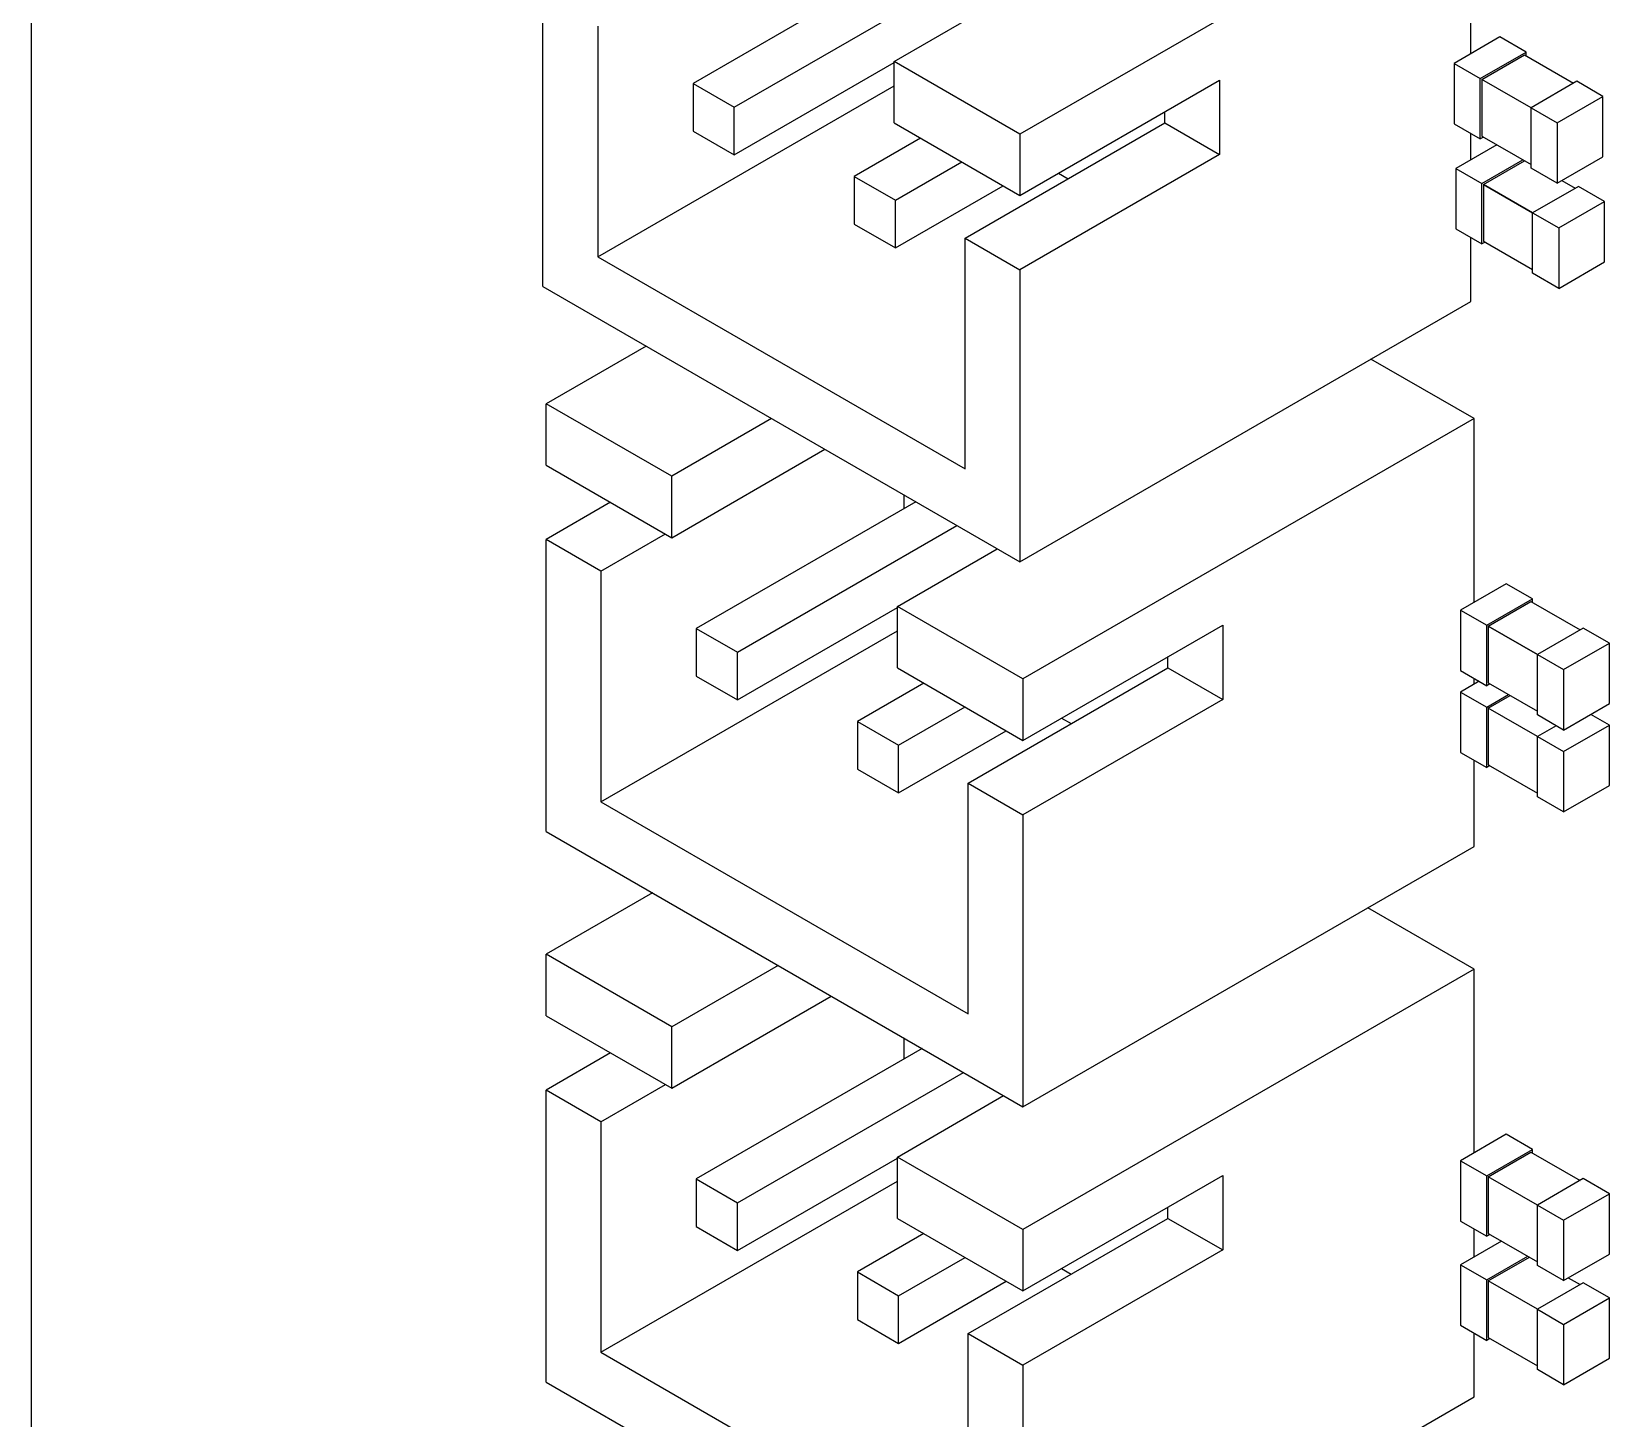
# Model space of a CAD drawing. Header units: millimetres. Extents: x 461 to 1302, y 117 to 711.
# Drawn here: x 867.09 to 901.71, y 325.57 to 356.01 of the extents above; entities that cross this region are included whole.
import ezdxf

# ---------------------------------------------------------------- set-up
doc = ezdxf.new("R2010")
doc.units = ezdxf.units.MM
doc.layers.get('0').update_dxf_attribs({"lineweight": 50})

msp = doc.modelspace()

# ---------------------------------------------------------------- linework, layer by layer
at = {"color": 7, "linetype": 'Continuous', "lineweight": 25}
for p, q in [((867.089, 262.452), (867.089, 381.411)), ((887.969, 358.545), (881.605, 354.871)), ((896.788, 358.387), (888.775, 353.761)), ((886.017, 355.353), (891.249, 358.374)), ((882.51, 354.349), (888.874, 358.023)), ((898.674, 355.526), (898.674, 357.298)), ((878.309, 350.413), (878.309, 356.823)), ((879.512, 356.129), (879.512, 351.066)), ((899.31, 355.893), (898.305, 355.313)), ((899.885, 355.562), (899.31, 355.893)), ((882.51, 353.304), (886.017, 355.328)), ((888.775, 353.761), (886.017, 355.353)), ((886.017, 354.006), (886.017, 355.353)), ((898.305, 355.313), (898.305, 353.987)), ((898.305, 355.313), (898.879, 354.981)), ((898.879, 354.981), (899.885, 355.562)), ((898.915, 354.961), (899.849, 355.501)), ((899.849, 355.501), (900.928, 354.878)), ((899.885, 355.48), (899.885, 355.562)), ((888.775, 352.414), (893.159, 354.945)), ((893.159, 354.945), (893.159, 353.312)), ((898.879, 353.655), (898.879, 354.981)), ((899.994, 354.338), (898.915, 354.961)), ((898.915, 354.961), (898.915, 353.717)), ((900.999, 354.919), (899.994, 354.338)), ((901.573, 354.587), (900.999, 354.919)), ((879.512, 351.066), (886.017, 354.821)), ((881.605, 354.871), (882.51, 354.349)), ((881.605, 354.871), (881.605, 353.826)), ((900.568, 354.007), (901.573, 354.587)), ((901.573, 353.261), (901.573, 354.587)), ((882.51, 353.304), (882.51, 354.349)), ((891.957, 354.006), (891.957, 354.251)), ((899.994, 353.012), (899.994, 354.338)), ((899.994, 354.338), (900.568, 354.007)), ((886.017, 354.006), (888.775, 352.414)), ((887.573, 351.475), (891.957, 354.006)), ((891.957, 354.006), (893.159, 353.312)), ((898.305, 353.987), (898.879, 353.655)), ((900.568, 354.007), (900.568, 352.681)), ((881.605, 353.826), (882.51, 353.304)), ((886.597, 353.671), (885.14, 352.83)), ((888.775, 353.761), (888.775, 352.414)), ((898.674, 353.198), (898.674, 353.774)), ((898.95, 353.696), (898.879, 353.655)), ((898.915, 353.717), (899.994, 353.094)), ((893.159, 353.312), (888.775, 350.781)), ((899.243, 353.527), (898.341, 353.006)), ((898.915, 352.675), (899.817, 353.195)), ((900.568, 352.681), (901.573, 353.261)), ((886.045, 352.308), (887.502, 353.149)), ((889.622, 352.903), (889.835, 352.781)), ((898.341, 353.006), (898.341, 351.68)), ((898.341, 353.006), (898.915, 352.675)), ((898.95, 352.654), (899.853, 353.175)), ((900.568, 352.681), (899.994, 353.012)), ((885.14, 352.83), (886.045, 352.308)), ((885.14, 352.83), (885.14, 351.785)), ((886.045, 351.263), (888.407, 352.626)), ((898.915, 351.348), (898.915, 352.675)), ((900.029, 352.031), (898.95, 352.654)), ((898.95, 352.654), (898.95, 351.41)), ((898.95, 352.654), (900.029, 352.031)), ((901.035, 352.612), (900.029, 352.031)), ((900.671, 352.74), (900.964, 352.571)), ((901.609, 352.28), (901.035, 352.612)), ((886.045, 351.263), (886.045, 352.308)), ((900.604, 351.7), (901.609, 352.28)), ((901.609, 350.954), (901.609, 352.28)), ((900.029, 350.705), (900.029, 352.031)), ((900.029, 352.031), (900.604, 351.7)), ((885.14, 351.785), (886.045, 351.263)), ((887.573, 351.475), (888.775, 350.781)), ((887.573, 346.412), (887.573, 351.475)), ((898.341, 351.68), (898.915, 351.348)), ((898.674, 350.086), (898.674, 351.487)), ((900.604, 351.7), (900.604, 350.374)), ((898.986, 351.389), (898.915, 351.348)), ((898.95, 351.41), (900.029, 350.787)), ((879.512, 351.066), (887.573, 346.412)), ((888.775, 350.781), (888.775, 344.371)), ((900.604, 350.374), (901.609, 350.954)), ((878.309, 350.413), (888.775, 344.371)), ((900.604, 350.374), (900.029, 350.705)), ((888.775, 344.371), (898.674, 350.086)), ((880.573, 349.106), (878.38, 347.841)), ((898.745, 347.514), (896.482, 348.82)), ((881.138, 346.249), (878.38, 347.841)), ((878.38, 346.493), (878.38, 347.841)), ((883.33, 347.514), (881.138, 346.249)), ((898.745, 347.514), (888.845, 341.799)), ((898.745, 343.482), (898.745, 347.514)), ((881.138, 344.901), (884.497, 346.841)), ((878.38, 346.493), (881.138, 344.901)), ((881.138, 344.901), (881.138, 346.249)), ((879.795, 345.677), (878.38, 344.86)), ((886.491, 345.689), (881.675, 342.909)), ((886.229, 345.841), (886.229, 345.538)), ((879.582, 344.166), (880.997, 344.983)), ((882.58, 342.386), (887.397, 345.167)), ((878.38, 338.45), (878.38, 344.86)), ((879.582, 344.166), (878.38, 344.86)), ((886.088, 343.391), (888.28, 344.657)), ((879.582, 344.166), (879.582, 339.104)), ((899.452, 343.89), (898.446, 343.31)), ((900.026, 343.559), (899.452, 343.89)), ((899.021, 342.978), (900.026, 343.559)), ((899.056, 342.958), (899.991, 343.498)), ((899.991, 343.498), (901.07, 342.875)), ((900.026, 343.477), (900.026, 343.559)), ((882.58, 341.341), (886.088, 343.366)), ((888.845, 341.799), (886.088, 343.391)), ((886.088, 342.044), (886.088, 343.391)), ((898.446, 343.31), (898.446, 341.984)), ((898.446, 343.31), (899.021, 342.978)), ((879.582, 339.104), (886.088, 342.859)), ((881.675, 342.909), (882.58, 342.386)), ((881.675, 342.909), (881.675, 341.864)), ((888.845, 340.452), (893.229, 342.983)), ((893.229, 342.983), (893.229, 341.35)), ((899.021, 341.652), (899.021, 342.978)), ((900.135, 342.335), (899.056, 342.958)), ((899.056, 342.958), (899.056, 341.714)), ((899.056, 342.958), (900.135, 342.335)), ((901.14, 342.915), (900.135, 342.335)), ((901.715, 342.584), (901.14, 342.915)), ((900.709, 342.004), (901.715, 342.584)), ((901.715, 341.258), (901.715, 342.584)), ((882.58, 341.341), (882.58, 342.386)), ((892.027, 342.044), (892.027, 342.289)), ((900.135, 342.335), (900.709, 342.004)), ((900.135, 341.009), (900.135, 342.335)), ((881.675, 341.864), (882.58, 341.341)), ((886.088, 342.044), (888.845, 340.452)), ((887.643, 339.513), (892.027, 342.044)), ((888.845, 341.799), (888.845, 340.452)), ((892.027, 342.044), (893.229, 341.35)), ((898.446, 341.984), (899.021, 341.652)), ((898.745, 341.686), (898.745, 341.811)), ((900.709, 342.004), (900.709, 340.677)), ((886.668, 341.709), (885.211, 340.868)), ((898.854, 341.749), (898.446, 341.513)), ((898.446, 341.513), (898.446, 340.187)), ((898.446, 341.513), (899.021, 341.182)), ((899.091, 341.693), (899.021, 341.652)), ((899.021, 341.182), (899.499, 341.458)), ((899.056, 341.714), (900.135, 341.091)), ((899.056, 341.162), (899.534, 341.438)), ((886.116, 340.345), (887.573, 341.186)), ((893.229, 341.35), (888.845, 338.819)), ((899.021, 339.856), (899.021, 341.182)), ((900.135, 340.539), (899.056, 341.162)), ((899.056, 341.162), (899.056, 339.917)), ((900.709, 340.677), (901.715, 341.258)), ((885.211, 340.868), (886.116, 340.345)), ((885.211, 340.868), (885.211, 339.823)), ((889.693, 340.941), (889.905, 340.819)), ((900.709, 340.677), (900.135, 341.009)), ((900.542, 340.774), (900.135, 340.539)), ((900.709, 340.207), (901.715, 340.788)), ((901.715, 340.788), (901.307, 341.023)), ((901.715, 339.462), (901.715, 340.788)), ((886.116, 339.3), (888.478, 340.664)), ((900.135, 340.539), (900.709, 340.207)), ((900.135, 339.213), (900.135, 340.539)), ((886.116, 339.3), (886.116, 340.345)), ((898.446, 340.187), (899.021, 339.856)), ((900.709, 340.207), (900.709, 338.881)), ((885.211, 339.823), (886.116, 339.3)), ((898.745, 338.124), (898.745, 340.015)), ((899.091, 339.897), (899.021, 339.856)), ((899.056, 339.917), (900.135, 339.294)), ((887.643, 339.513), (888.845, 338.819)), ((887.643, 334.45), (887.643, 339.513)), ((900.709, 338.881), (901.715, 339.462)), ((879.582, 339.104), (887.643, 334.45)), ((900.709, 338.881), (900.135, 339.213)), ((888.845, 338.819), (888.845, 332.409)), ((878.38, 338.45), (888.845, 332.409)), ((888.845, 332.409), (898.745, 338.124)), ((880.714, 337.103), (878.38, 335.756)), ((898.745, 335.429), (896.411, 336.777)), ((881.138, 334.164), (878.38, 335.756)), ((878.38, 334.408), (878.38, 335.756)), ((883.472, 335.511), (881.138, 334.164)), ((898.745, 335.429), (888.845, 329.714)), ((898.745, 331.397), (898.745, 335.429)), ((881.138, 332.816), (884.639, 334.837)), ((878.38, 334.408), (881.138, 332.816)), ((881.138, 332.816), (881.138, 334.164)), ((886.229, 333.919), (886.229, 333.453)), ((879.795, 333.592), (878.38, 332.775)), ((886.633, 333.686), (881.675, 330.824)), ((882.58, 330.302), (887.538, 333.164)), ((878.38, 326.366), (878.38, 332.775)), ((879.582, 332.081), (878.38, 332.775)), ((879.582, 332.081), (880.997, 332.898)), ((886.088, 331.306), (888.421, 332.654)), ((879.582, 332.081), (879.582, 327.019)), ((899.452, 331.805), (898.446, 331.225)), ((900.026, 331.474), (899.452, 331.805)), ((899.021, 330.894), (900.026, 331.474)), ((899.056, 330.873), (899.991, 331.413)), ((899.991, 331.413), (901.07, 330.79)), ((900.026, 331.392), (900.026, 331.474)), ((882.58, 329.256), (886.088, 331.281)), ((888.845, 329.714), (886.088, 331.306)), ((886.088, 329.959), (886.088, 331.306)), ((898.446, 331.225), (898.446, 329.899)), ((898.446, 331.225), (899.021, 330.894)), ((879.582, 327.019), (886.088, 330.774)), ((881.675, 330.824), (882.58, 330.302)), ((881.675, 330.824), (881.675, 329.779)), ((888.845, 328.367), (893.229, 330.898)), ((893.229, 330.898), (893.229, 329.265)), ((899.021, 329.567), (899.021, 330.894)), ((900.135, 330.25), (899.056, 330.873)), ((899.056, 330.873), (899.056, 329.629)), ((901.14, 330.831), (900.135, 330.25)), ((901.715, 330.499), (901.14, 330.831)), ((900.709, 329.919), (901.715, 330.499)), ((901.715, 329.173), (901.715, 330.499)), ((882.58, 329.256), (882.58, 330.302)), ((892.027, 329.959), (892.027, 330.204)), ((900.135, 328.924), (900.135, 330.25)), ((900.135, 330.25), (900.709, 329.919)), ((881.675, 329.779), (882.58, 329.256)), ((886.088, 329.959), (888.845, 328.367)), ((887.643, 327.428), (892.027, 329.959)), ((888.845, 329.714), (888.845, 328.367)), ((892.027, 329.959), (893.229, 329.265)), ((898.446, 329.899), (899.021, 329.567)), ((898.745, 329.111), (898.745, 329.727)), ((900.709, 329.919), (900.709, 328.593)), ((886.668, 329.624), (885.211, 328.783)), ((899.349, 329.46), (898.446, 328.939)), ((899.091, 329.608), (899.021, 329.567)), ((899.056, 329.629), (900.135, 329.006)), ((886.116, 328.261), (887.573, 329.102)), ((893.229, 329.265), (888.845, 326.734)), ((899.021, 328.607), (899.923, 329.128)), ((899.056, 328.587), (899.958, 329.108)), ((900.709, 328.593), (901.715, 329.173)), ((885.211, 328.783), (886.116, 328.261)), ((885.211, 328.783), (885.211, 327.738)), ((889.693, 328.856), (889.905, 328.734)), ((898.446, 328.939), (898.446, 327.613)), ((898.446, 328.939), (899.021, 328.607)), ((899.021, 327.281), (899.021, 328.607)), ((900.709, 328.593), (900.135, 328.924)), ((900.812, 328.652), (901.07, 328.504)), ((886.116, 327.215), (888.478, 328.579)), ((886.116, 327.215), (886.116, 328.261)), ((900.135, 327.964), (899.056, 328.587)), ((899.056, 328.587), (899.056, 327.342)), ((901.14, 328.544), (900.135, 327.964)), ((901.715, 328.213), (901.14, 328.544)), ((900.135, 327.964), (900.709, 327.632)), ((900.135, 326.638), (900.135, 327.964)), ((900.709, 327.632), (901.715, 328.213)), ((901.715, 326.887), (901.715, 328.213)), ((885.211, 327.738), (886.116, 327.215)), ((898.446, 327.613), (899.021, 327.281)), ((900.709, 327.632), (900.709, 326.306)), ((887.643, 327.428), (888.845, 326.734)), ((887.643, 322.365), (887.643, 327.428)), ((898.745, 326.039), (898.745, 327.44)), ((899.091, 327.322), (899.021, 327.281)), ((899.056, 327.342), (900.135, 326.719)), ((879.582, 327.019), (887.643, 322.365)), ((900.709, 326.306), (901.715, 326.887)), ((888.845, 326.734), (888.845, 320.324)), ((900.709, 326.306), (900.135, 326.638)), ((878.38, 326.366), (888.845, 320.324)), ((888.845, 320.324), (898.745, 326.039))]:
    msp.add_line(p, q, dxfattribs=at)

doc.saveas('drawing.dxf')
